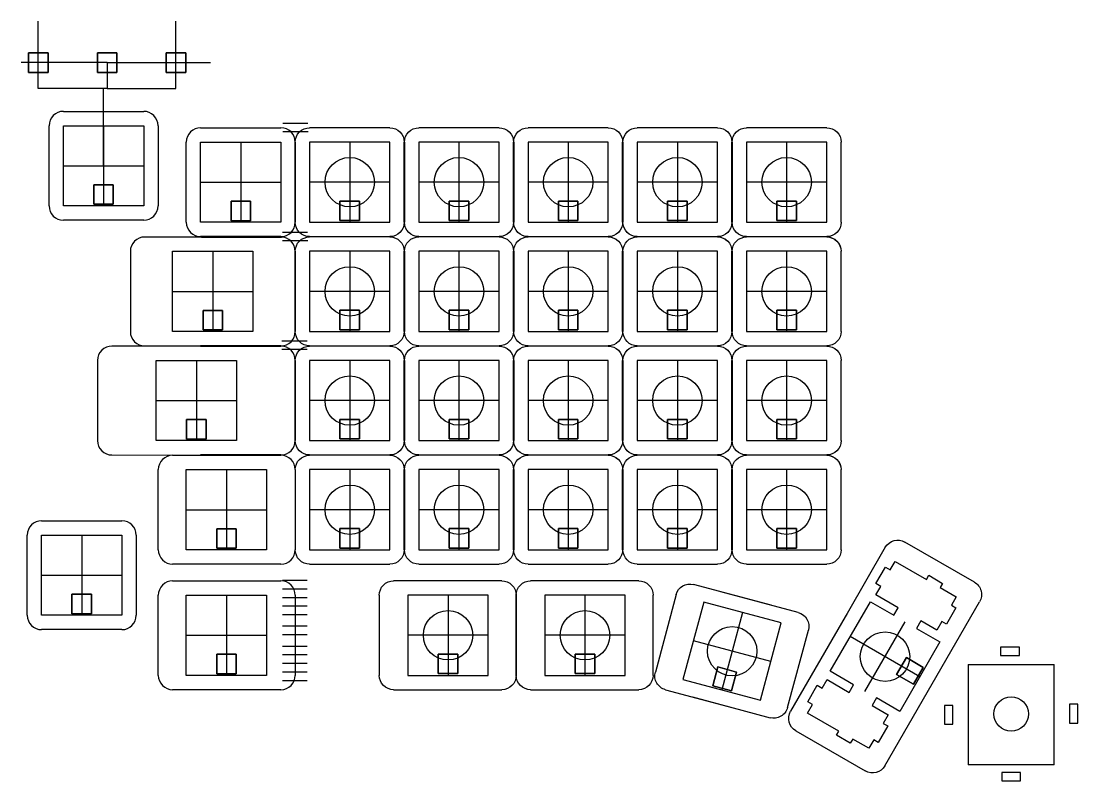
# Model space of a CAD drawing. Header units: millimetres. Extents: x -214 to 166, y 2 to 135.
# Drawn here: x -213.5 to -29.2, y 2.1 to 134.7 of the extents above; entities that cross this region are included whole.
import ezdxf

# ---------------------------------------------------------------- set-up
doc = ezdxf.new("R2010")
doc.units = ezdxf.units.MM
doc.layers.add('livello 5', color=18, linetype='Continuous', lineweight=25, true_color=0x000000)
doc.layers.add('livello 7', color=6, linetype='Continuous', lineweight=25, true_color=0xff00ff)

msp = doc.modelspace()

# ---------------------------------------------------------------- linework, layer by layer
at = {"layer": 'livello 5', "color": 3, "true_color": 0x00ff00, "flags": 128}
for points in [[(-210.53, 122.96), (-210.53, 134.71)], [(-186.53, 122.96), (-186.53, 134.71)], [(-212.23, 129.16), (-208.83, 129.16)], [(-212.23, 125.76), (-212.23, 129.16)], [(-208.83, 129.16), (-212.23, 129.16)], [(-212.23, 129.16), (-212.23, 125.76)], [(-208.83, 129.16), (-208.83, 125.76)], [(-208.83, 125.76), (-208.83, 129.16)], [(-200.23, 129.16), (-196.83, 129.16)], [(-200.23, 125.76), (-200.23, 129.16)], [(-196.83, 129.16), (-200.23, 129.16)], [(-200.23, 129.16), (-200.23, 125.76)], [(-196.83, 129.16), (-196.83, 125.76)], [(-196.83, 125.76), (-196.83, 129.16)], [(-188.23, 129.16), (-184.83, 129.16)], [(-188.23, 125.76), (-188.23, 129.16)], [(-184.83, 129.16), (-188.23, 129.16)], [(-188.23, 129.16), (-188.23, 125.76)], [(-184.83, 129.16), (-184.83, 125.76)], [(-184.83, 125.76), (-184.83, 129.16)], [(-198.53, 127.46), (-213.53, 127.46)], [(-198.53, 127.46), (-180.53, 127.46)], [(-198.53, 127.46), (-198.53, 122.96)], [(-198.53, 127.46), (-198.53, 122.96)], [(-208.83, 125.76), (-212.23, 125.76)], [(-212.23, 125.76), (-208.83, 125.76)], [(-196.83, 125.76), (-200.23, 125.76)], [(-200.23, 125.76), (-196.83, 125.76)], [(-184.83, 125.76), (-188.23, 125.76)], [(-188.23, 125.76), (-184.83, 125.76)], [(-198.53, 122.96), (-210.53, 122.96)], [(-199.15, 109.46), (-199.15, 122.96)], [(-198.53, 122.96), (-186.53, 122.96)], [(-206.15, 118.96), (-192.15, 118.96)], [(-208.65, 102.46), (-208.65, 116.46)], [(-206.15, 116.46), (-192.15, 116.46)], [(-206.15, 102.46), (-206.15, 116.46)], [(-199.15, 116.46), (-199.15, 102.46)], [(-192.15, 116.46), (-192.15, 102.46)], [(-189.65, 116.46), (-189.65, 102.46)], [(-163.52, 116.82), (-167.87, 116.82)], [(-182.22, 116.1), (-168.22, 116.1)], [(-163.47, 115.37), (-167.87, 115.37)], [(-184.72, 99.6), (-184.72, 113.6)], [(-182.22, 113.6), (-168.22, 113.6)], [(-182.22, 99.6), (-182.22, 113.6)], [(-175.22, 113.6), (-175.22, 99.6)], [(-168.22, 113.6), (-168.22, 99.6)], [(-165.72, 113.6), (-165.72, 99.6)], [(-206.15, 109.46), (-192.15, 109.46)], [(-200.85, 102.74), (-200.85, 106.14)], [(-200.85, 106.14), (-197.45, 106.14)], [(-197.45, 106.14), (-200.85, 106.14)], [(-200.85, 106.14), (-200.85, 102.74)], [(-197.45, 106.14), (-197.45, 102.74)], [(-197.45, 102.74), (-197.45, 106.14)], [(-182.22, 106.6), (-168.22, 106.6)], [(-176.92, 99.88), (-176.92, 103.28)], [(-176.92, 103.28), (-173.52, 103.28)], [(-173.52, 103.28), (-176.92, 103.28)], [(-176.92, 103.28), (-176.92, 99.88)], [(-173.52, 103.28), (-173.52, 99.88)], [(-173.52, 99.88), (-173.52, 103.28)], [(-192.15, 102.46), (-206.15, 102.46)], [(-197.45, 102.74), (-200.85, 102.74)], [(-200.85, 102.74), (-197.45, 102.74)], [(-192.15, 99.96), (-206.15, 99.96)], [(-168.22, 99.6), (-182.22, 99.6)], [(-173.52, 99.88), (-176.92, 99.88)], [(-176.92, 99.88), (-173.52, 99.88)], [(-163.57, 97.8), (-167.92, 97.8)], [(-177.99, 97.03), (-191.98, 97.03)], [(-168.22, 97.1), (-182.22, 97.1)], [(-182.1, 97.03), (-168.1, 97.03)], [(-163.52, 96.35), (-167.92, 96.35)], [(-194.48, 94.53), (-194.48, 80.53)], [(-187.1, 94.55), (-173.1, 94.55)], [(-187.1, 80.55), (-187.1, 94.55)], [(-180.1, 94.55), (-180.1, 80.55)], [(-173.1, 94.55), (-173.1, 80.55)], [(-165.72, 94.53), (-165.72, 80.53)], [(-187.1, 87.55), (-173.1, 87.55)], [(-181.8, 84.23), (-178.4, 84.23)], [(-181.8, 80.83), (-181.8, 84.23)], [(-178.4, 84.23), (-181.8, 84.23)], [(-181.8, 84.23), (-181.8, 80.83)], [(-178.4, 84.23), (-178.4, 80.83)], [(-178.4, 80.83), (-178.4, 84.23)], [(-173.1, 80.55), (-187.1, 80.55)], [(-178.4, 80.83), (-181.8, 80.83)], [(-181.8, 80.83), (-178.4, 80.83)], [(-182.22, 78), (-197.7, 78)], [(-191.98, 78.03), (-177.99, 78.03)], [(-168.22, 78.03), (-182.22, 78.03)], [(-182.22, 78), (-168.22, 78)], [(-163.64, 78.85), (-168.04, 78.85)], [(-163.64, 77.43), (-168.04, 77.43)], [(-200.2, 75.5), (-200.2, 61.5)], [(-189.96, 75.5), (-175.96, 75.5)], [(-189.96, 61.5), (-189.96, 75.5)], [(-182.96, 75.5), (-182.96, 61.5)], [(-175.96, 75.5), (-175.96, 61.5)], [(-165.72, 75.5), (-165.72, 61.5)], [(-189.96, 68.5), (-175.96, 68.5)], [(-184.66, 61.78), (-184.66, 65.18)], [(-184.66, 65.18), (-181.26, 65.18)], [(-181.26, 65.18), (-184.66, 65.18)], [(-184.66, 65.18), (-184.66, 61.78)], [(-181.26, 65.18), (-181.26, 61.78)], [(-181.26, 61.78), (-181.26, 65.18)], [(-175.96, 61.5), (-189.96, 61.5)], [(-181.26, 61.78), (-184.66, 61.78)], [(-184.66, 61.78), (-181.26, 61.78)], [(-197.7, 59), (-182.22, 58.95)], [(-168.22, 59), (-182.22, 59)], [(-187.1, 58.95), (-173.1, 58.95)], [(-182.22, 58.95), (-168.22, 58.95)], [(-189.6, 42.45), (-189.6, 56.45)], [(-184.72, 56.45), (-170.72, 56.45)], [(-184.72, 42.45), (-184.72, 56.45)], [(-177.72, 56.45), (-177.72, 42.45)], [(-170.72, 56.45), (-170.72, 42.45)], [(-165.72, 56.45), (-165.72, 42.45)], [(-184.72, 49.45), (-170.72, 49.45)], [(-209.96, 47.52), (-195.96, 47.52)], [(-179.42, 46.13), (-176.02, 46.13)], [(-179.42, 42.73), (-179.42, 46.13)], [(-176.02, 46.13), (-179.42, 46.13)], [(-179.42, 46.13), (-179.42, 42.73)], [(-176.02, 46.13), (-176.02, 42.73)], [(-176.02, 42.73), (-176.02, 46.13)], [(-212.46, 31.02), (-212.46, 45.02)], [(-209.96, 31.02), (-209.96, 45.02)], [(-209.96, 45.02), (-195.96, 45.02)], [(-202.96, 45.02), (-202.96, 31.02)], [(-195.96, 45.02), (-195.96, 31.02)], [(-193.46, 45.02), (-193.46, 31.02)], [(-170.72, 42.45), (-184.72, 42.45)], [(-176.02, 42.73), (-179.42, 42.73)], [(-179.42, 42.73), (-176.02, 42.73)], [(-173.1, 39.95), (-187.1, 39.95)], [(-168.22, 39.95), (-182.22, 39.95)], [(-209.96, 38.02), (-195.96, 38.02)], [(-187.1, 37.04), (-173.1, 37.04)], [(-182.22, 37.04), (-168.22, 37.04)], [(-163.64, 37.1), (-167.94, 37.1)], [(-163.64, 35.6), (-167.94, 35.6)], [(-204.66, 31.3), (-204.66, 34.7)], [(-204.66, 34.7), (-201.26, 34.7)], [(-201.26, 34.7), (-204.66, 34.7)], [(-204.66, 34.7), (-204.66, 31.3)], [(-201.26, 34.7), (-201.26, 31.3)], [(-201.26, 31.3), (-201.26, 34.7)], [(-189.6, 20.54), (-189.6, 34.54)], [(-184.72, 34.54), (-170.72, 34.54)], [(-184.72, 20.54), (-184.72, 34.54)], [(-177.72, 34.54), (-177.72, 20.54)], [(-170.72, 34.54), (-170.72, 20.54)], [(-163.64, 34.1), (-167.94, 34.1)], [(-165.72, 34.54), (-165.72, 20.54)], [(-163.64, 32.6), (-167.94, 32.6)], [(-195.96, 31.02), (-209.96, 31.02)], [(-201.26, 31.3), (-204.66, 31.3)], [(-204.66, 31.3), (-201.26, 31.3)], [(-163.64, 31.1), (-167.94, 31.1)], [(-195.96, 28.52), (-209.96, 28.52)], [(-163.64, 29.1), (-167.94, 29.1)], [(-184.72, 27.54), (-170.72, 27.54)], [(-163.64, 27.6), (-167.94, 27.6)], [(-179.42, 20.82), (-179.42, 24.22)], [(-179.42, 24.22), (-176.02, 24.22)], [(-176.02, 24.22), (-179.42, 24.22)], [(-179.42, 24.22), (-179.42, 20.82)], [(-176.02, 24.22), (-176.02, 20.82)], [(-176.02, 20.82), (-176.02, 24.22)], [(-163.64, 25.6), (-167.94, 25.6)], [(-163.64, 24.1), (-167.94, 24.1)], [(-163.64, 22.6), (-167.94, 22.6)], [(-170.72, 20.54), (-184.72, 20.54)], [(-176.02, 20.82), (-179.42, 20.82)], [(-179.42, 20.82), (-176.02, 20.82)], [(-163.64, 21.1), (-167.94, 21.1)], [(-163.64, 19.6), (-167.94, 19.6)], [(-173.1, 18.04), (-187.1, 18.04)], [(-168.22, 18.04), (-182.22, 18.04)]]:
    msp.add_lwpolyline(points, dxfattribs=at)
for points in [[(-206.15, 118.96, 0.414214), (-208.65, 116.46)], [(-189.65, 116.46, 0.414214), (-192.15, 118.96)], [(-182.22, 116.1, 0.414214), (-184.72, 113.6)], [(-165.72, 113.6, 0.414225), (-168.22, 116.1)], [(-208.65, 102.46, 0.414214), (-206.15, 99.96)], [(-192.15, 99.96, 0.414214), (-189.65, 102.46)], [(-184.72, 99.6, 0.414214), (-182.22, 97.1)], [(-168.22, 97.1, 0.414214), (-165.72, 99.6)], [(-191.98, 97.03, 0.414214), (-194.48, 94.53)], [(-165.72, 94.53, 0.414225), (-168.22, 97.03)], [(-194.48, 80.53, 0.414214), (-191.98, 78.03)], [(-168.22, 78.03, 0.414225), (-165.72, 80.53)], [(-197.7, 78, 0.414214), (-200.2, 75.5)], [(-165.72, 75.5, 0.414225), (-168.22, 78)], [(-200.2, 61.5, 0.414214), (-197.7, 59)], [(-168.22, 59, 0.414214), (-165.72, 61.5)], [(-187.1, 58.95, 0.414214), (-189.6, 56.45)], [(-165.72, 56.45, 0.414225), (-168.22, 58.95)], [(-209.96, 47.52, 0.414214), (-212.46, 45.02)], [(-193.46, 45.02, 0.414214), (-195.96, 47.52)], [(-189.6, 42.45, 0.414214), (-187.1, 39.95)], [(-168.22, 39.95, 0.414214), (-165.72, 42.45)], [(-187.1, 37.04, 0.414214), (-189.6, 34.54)], [(-165.72, 34.54, 0.414225), (-168.22, 37.04)], [(-212.46, 31.02, 0.414214), (-209.96, 28.52)], [(-195.96, 28.52, 0.414214), (-193.46, 31.02)], [(-189.6, 20.54, 0.414214), (-187.1, 18.04)], [(-168.22, 18.04, 0.414214), (-165.72, 20.54)]]:
    msp.add_lwpolyline(points, format="xyb", dxfattribs=at)
at = {"layer": 'livello 7', "color": 6, "true_color": 0xff00ff, "flags": 128}
for points in [[(-165.72, 113.6, -0.414214), (-163.22, 116.1)], [(-165.72, 113.6, -0.414214), (-163.22, 116.1)], [(-149.22, 116.1, -0.414214), (-146.72, 113.6)], [(-149.22, 116.1, -0.414214), (-146.72, 113.6)], [(-146.67, 113.6, -0.414214), (-144.17, 116.1)], [(-130.17, 116.1, -0.414214), (-127.67, 113.6)], [(-127.62, 113.6, -0.414214), (-125.12, 116.1)], [(-111.12, 116.1, -0.414214), (-108.62, 113.6)], [(-108.57, 113.6, -0.414214), (-106.07, 116.1)], [(-92.07, 116.1, -0.414214), (-89.57, 113.6)], [(-89.52, 113.6, -0.414214), (-87.02, 116.1)], [(-73.02, 116.1, -0.414214), (-70.52, 113.6)], [(-163.22, 97.1, -0.414214), (-165.72, 99.6)], [(-163.22, 97.1, -0.414214), (-165.72, 99.6)], [(-146.72, 99.6, -0.414214), (-149.22, 97.1)], [(-146.72, 99.6, -0.414214), (-149.22, 97.1)], [(-144.17, 97.1, -0.414214), (-146.67, 99.6)], [(-127.67, 99.6, -0.414214), (-130.17, 97.1)], [(-125.12, 97.1, -0.414214), (-127.62, 99.6)], [(-108.62, 99.6, -0.414214), (-111.12, 97.1)], [(-106.07, 97.1, -0.414214), (-108.57, 99.6)], [(-89.57, 99.6, -0.414214), (-92.07, 97.1)], [(-87.02, 97.1, -0.414214), (-89.52, 99.6)], [(-70.52, 99.6, -0.414214), (-73.02, 97.1)], [(-165.72, 94.55, -0.414214), (-163.22, 97.05)], [(-149.22, 97.05, -0.414225), (-146.72, 94.55)], [(-149.22, 97.05, -0.414214), (-146.72, 94.55)], [(-149.22, 97.05, -0.414214), (-146.72, 94.55)], [(-146.67, 94.55, -0.414214), (-144.17, 97.05)], [(-146.67, 94.55, -0.414214), (-144.17, 97.05)], [(-130.17, 97.05, -0.414225), (-127.67, 94.55)], [(-130.17, 97.05, -0.414214), (-127.67, 94.55)], [(-127.62, 94.55, -0.414214), (-125.12, 97.05)], [(-127.62, 94.55, -0.414214), (-125.12, 97.05)], [(-111.12, 97.05, -0.414214), (-108.62, 94.55)], [(-111.12, 97.05, -0.41419), (-108.62, 94.55)], [(-108.57, 94.55, -0.414214), (-106.07, 97.05)], [(-108.57, 94.55, -0.414214), (-106.07, 97.05)], [(-92.07, 97.05, -0.414214), (-89.57, 94.55)], [(-92.07, 97.05, -0.41419), (-89.57, 94.55)], [(-89.52, 94.55, -0.414214), (-87.02, 97.05)], [(-89.52, 94.55, -0.414214), (-87.02, 97.05)], [(-73.02, 97.05, -0.414214), (-70.52, 94.55)], [(-73.02, 97.05, -0.41419), (-70.52, 94.55)], [(-163.22, 78.05, -0.414214), (-165.72, 80.55)], [(-163.22, 78.05, -0.414214), (-165.72, 80.55)], [(-146.72, 80.55, -0.414214), (-149.22, 78.05)], [(-146.72, 80.55, -0.414214), (-149.22, 78.05)], [(-144.17, 78.05, -0.414214), (-146.67, 80.55)], [(-127.67, 80.55, -0.414214), (-130.17, 78.05)], [(-125.12, 78.05, -0.414214), (-127.62, 80.55)], [(-108.62, 80.55, -0.414214), (-111.12, 78.05)], [(-106.07, 78.05, -0.414214), (-108.57, 80.55)], [(-89.57, 80.55, -0.414214), (-92.07, 78.05)], [(-87.02, 78.05, -0.414214), (-89.52, 80.55)], [(-70.52, 80.55, -0.414214), (-73.02, 78.05)], [(-165.72, 75.5, -0.414214), (-163.22, 78)], [(-165.72, 75.5, -0.414214), (-163.22, 78)], [(-165.72, 75.5, -0.414214), (-163.22, 78)], [(-149.22, 78, -0.414214), (-146.72, 75.5)], [(-149.22, 78, -0.414214), (-146.72, 75.5)], [(-149.22, 78, -0.414214), (-146.72, 75.5)], [(-146.67, 75.5, -0.414214), (-144.17, 78)], [(-146.67, 75.5, -0.414214), (-144.17, 78)], [(-130.17, 78, -0.414214), (-127.67, 75.5)], [(-130.17, 78, -0.414214), (-127.67, 75.5)], [(-127.62, 75.5, -0.414214), (-125.12, 78)], [(-127.62, 75.5, -0.414214), (-125.12, 78)], [(-111.12, 78, -0.414214), (-108.62, 75.5)], [(-111.12, 78, -0.414214), (-108.62, 75.5)], [(-108.57, 75.5, -0.414214), (-106.07, 78)], [(-108.57, 75.5, -0.414214), (-106.07, 78)], [(-92.07, 78, -0.414214), (-89.57, 75.5)], [(-92.07, 78, -0.414214), (-89.57, 75.5)], [(-89.52, 75.5, -0.414214), (-87.02, 78)], [(-89.52, 75.5, -0.414214), (-87.02, 78)], [(-73.02, 78, -0.414214), (-70.52, 75.5)], [(-73.02, 78, -0.414214), (-70.52, 75.5)], [(-163.22, 59, -0.414214), (-165.72, 61.5)], [(-163.22, 59, -0.414214), (-165.72, 61.5)], [(-146.72, 61.5, -0.414214), (-149.22, 59)], [(-146.72, 61.5, -0.414214), (-149.22, 59)], [(-144.17, 59, -0.414214), (-146.67, 61.5)], [(-127.67, 61.5, -0.414214), (-130.17, 59)], [(-125.12, 59, -0.414214), (-127.62, 61.5)], [(-108.62, 61.5, -0.414214), (-111.12, 59)], [(-106.07, 59, -0.414214), (-108.57, 61.5)], [(-89.57, 61.5, -0.414214), (-92.07, 59)], [(-87.02, 59, -0.414214), (-89.52, 61.5)], [(-70.52, 61.5, -0.414214), (-73.02, 59)], [(-165.72, 56.45, -0.414214), (-163.22, 58.95)], [(-165.72, 56.45, -0.414214), (-163.22, 58.95)], [(-165.72, 56.45, -0.414214), (-163.22, 58.95)], [(-149.22, 58.95, -0.414214), (-146.72, 56.45)], [(-149.22, 58.95, -0.414225), (-146.72, 56.45)], [(-149.22, 58.95, -0.414214), (-146.72, 56.45)], [(-146.67, 56.45, -0.414214), (-144.17, 58.95)], [(-146.67, 56.45, -0.414214), (-144.17, 58.95)], [(-130.17, 58.95, -0.414214), (-127.67, 56.45)], [(-130.17, 58.95, -0.414225), (-127.67, 56.45)], [(-127.62, 56.45, -0.414214), (-125.12, 58.95)], [(-127.62, 56.45, -0.414214), (-125.12, 58.95)], [(-111.12, 58.95, -0.414214), (-108.62, 56.45)], [(-111.12, 58.95, -0.41419), (-108.62, 56.45)], [(-108.57, 56.45, -0.414214), (-106.07, 58.95)], [(-108.57, 56.45, -0.414214), (-106.07, 58.95)], [(-92.07, 58.95, -0.414214), (-89.57, 56.45)], [(-92.07, 58.95, -0.41419), (-89.57, 56.45)], [(-89.52, 56.45, -0.414214), (-87.02, 58.95)], [(-89.52, 56.45, -0.414214), (-87.02, 58.95)], [(-73.02, 58.95, -0.414214), (-70.52, 56.45)], [(-73.02, 58.95, -0.41419), (-70.52, 56.45)], [(-163.22, 39.95, -0.414214), (-165.72, 42.45)], [(-163.22, 39.95, -0.414214), (-165.72, 42.45)], [(-146.72, 42.45, -0.414214), (-149.22, 39.95)], [(-146.72, 42.45, -0.414214), (-149.22, 39.95)], [(-144.17, 39.95, -0.414214), (-146.67, 42.45)], [(-127.67, 42.45, -0.414214), (-130.17, 39.95)], [(-125.12, 39.95, -0.414214), (-127.62, 42.45)], [(-108.62, 42.45, -0.414214), (-111.12, 39.95)], [(-106.07, 39.95, -0.414214), (-108.57, 42.45)], [(-89.57, 42.45, -0.414214), (-92.07, 39.95)], [(-87.02, 39.95, -0.414214), (-89.52, 42.45)], [(-70.52, 42.45, -0.414214), (-73.02, 39.95)], [(-62.81, 42.89, -0.41417), (-59.4, 43.81)], [(-151.07, 34.54, -0.414225), (-148.57, 37.04)], [(-129.69, 37.04, -0.414214), (-127.19, 34.54)], [(-127.19, 34.54, -0.414225), (-124.69, 37.04)], [(-105.81, 37.04, -0.414214), (-103.31, 34.54)], [(-99.3, 34.63, -0.414198), (-96.24, 36.39)], [(-47.27, 36.81, -0.414217), (-46.36, 33.39)], [(-78, 31.51, -0.414207), (-76.23, 28.44)], [(-148.57, 18.04, -0.414214), (-151.07, 20.54)], [(-127.19, 20.54, -0.414202), (-129.69, 18.04)], [(-124.69, 18.04, -0.414214), (-127.19, 20.54)], [(-103.31, 20.54, -0.414202), (-105.81, 18.04)], [(-101.16, 18.04, -0.414222), (-102.92, 21.1)], [(-79.86, 14.92, -0.414222), (-82.92, 13.15)], [(-78.42, 10.86, -0.414198), (-79.34, 14.27)], [(-62.88, 4.77, -0.414198), (-66.3, 3.86)]]:
    msp.add_lwpolyline(points, format="xyb", dxfattribs=at)
for points in [[(-149.22, 116.1), (-163.22, 116.1)], [(-149.22, 116.1), (-163.22, 116.1)], [(-130.17, 116.1), (-144.17, 116.1)], [(-111.12, 116.1), (-125.12, 116.1)], [(-92.07, 116.1), (-106.07, 116.1)], [(-73.02, 116.1), (-87.02, 116.1)], [(-165.72, 99.6), (-165.72, 113.6)], [(-165.72, 113.6), (-165.72, 99.6)], [(-163.22, 113.6), (-163.22, 99.6)], [(-163.22, 113.6), (-163.22, 99.6)], [(-149.22, 113.6), (-163.22, 113.6)], [(-149.22, 113.6), (-163.22, 113.6)], [(-156.22, 113.6), (-156.22, 99.6)], [(-156.22, 113.6), (-156.22, 99.6)], [(-149.22, 99.6), (-149.22, 113.6)], [(-149.22, 99.6), (-149.22, 113.6)], [(-146.72, 99.6), (-146.72, 113.6)], [(-146.72, 99.6), (-146.72, 113.6)], [(-146.67, 113.6), (-146.67, 99.6)], [(-130.17, 113.6), (-144.17, 113.6)], [(-144.17, 113.6), (-144.17, 99.6)], [(-137.17, 113.6), (-137.17, 99.6)], [(-130.17, 99.6), (-130.17, 113.6)], [(-127.67, 99.6), (-127.67, 113.6)], [(-127.62, 113.6), (-127.62, 99.6)], [(-111.12, 113.6), (-125.12, 113.6)], [(-125.12, 113.6), (-125.12, 99.6)], [(-118.12, 113.6), (-118.12, 99.6)], [(-111.12, 99.6), (-111.12, 113.6)], [(-108.62, 99.6), (-108.62, 113.6)], [(-108.57, 113.6), (-108.57, 99.6)], [(-92.07, 113.6), (-106.07, 113.6)], [(-106.07, 113.6), (-106.07, 99.6)], [(-99.07, 113.6), (-99.07, 99.6)], [(-92.07, 99.6), (-92.07, 113.6)], [(-89.57, 99.6), (-89.57, 113.6)], [(-89.52, 113.6), (-89.52, 99.6)], [(-73.02, 113.6), (-87.02, 113.6)], [(-87.02, 113.6), (-87.02, 99.6)], [(-80.02, 113.6), (-80.02, 99.6)], [(-73.02, 99.6), (-73.02, 113.6)], [(-70.52, 99.6), (-70.52, 113.6)], [(-149.22, 106.6), (-163.22, 106.6)], [(-149.22, 106.6), (-163.22, 106.6)], [(-130.17, 106.6), (-144.17, 106.6)], [(-111.12, 106.6), (-125.12, 106.6)], [(-92.07, 106.6), (-106.07, 106.6)], [(-73.02, 106.6), (-87.02, 106.6)], [(-154.52, 103.3), (-157.92, 103.3)], [(-157.92, 103.3), (-157.92, 99.9)], [(-157.92, 103.3), (-154.52, 103.3)], [(-157.92, 99.9), (-157.92, 103.3)], [(-154.52, 99.9), (-154.52, 103.3)], [(-154.52, 103.3), (-154.52, 99.9)], [(-135.47, 103.3), (-138.87, 103.3)], [(-138.87, 103.3), (-138.87, 99.9)], [(-138.87, 103.3), (-135.47, 103.3)], [(-138.87, 99.9), (-138.87, 103.3)], [(-135.47, 99.9), (-135.47, 103.3)], [(-135.47, 103.3), (-135.47, 99.9)], [(-116.42, 103.3), (-119.82, 103.3)], [(-119.82, 103.3), (-119.82, 99.9)], [(-119.82, 103.3), (-116.42, 103.3)], [(-119.82, 99.9), (-119.82, 103.3)], [(-116.42, 99.9), (-116.42, 103.3)], [(-116.42, 103.3), (-116.42, 99.9)], [(-97.37, 103.3), (-100.77, 103.3)], [(-100.77, 103.3), (-100.77, 99.9)], [(-100.77, 103.3), (-97.37, 103.3)], [(-100.77, 99.9), (-100.77, 103.3)], [(-97.37, 99.9), (-97.37, 103.3)], [(-97.37, 103.3), (-97.37, 99.9)], [(-78.32, 103.3), (-81.72, 103.3)], [(-81.72, 103.3), (-81.72, 99.9)], [(-81.72, 103.3), (-78.32, 103.3)], [(-81.72, 99.9), (-81.72, 103.3)], [(-78.32, 99.9), (-78.32, 103.3)], [(-78.32, 103.3), (-78.32, 99.9)], [(-163.22, 99.6), (-149.22, 99.6)], [(-163.22, 99.6), (-149.22, 99.6)], [(-157.92, 99.9), (-154.52, 99.9)], [(-154.52, 99.9), (-157.92, 99.9)], [(-144.17, 99.6), (-130.17, 99.6)], [(-138.87, 99.9), (-135.47, 99.9)], [(-135.47, 99.9), (-138.87, 99.9)], [(-125.12, 99.6), (-111.12, 99.6)], [(-119.82, 99.9), (-116.42, 99.9)], [(-116.42, 99.9), (-119.82, 99.9)], [(-106.07, 99.6), (-92.07, 99.6)], [(-100.77, 99.9), (-97.37, 99.9)], [(-97.37, 99.9), (-100.77, 99.9)], [(-87.02, 99.6), (-73.02, 99.6)], [(-81.72, 99.9), (-78.32, 99.9)], [(-78.32, 99.9), (-81.72, 99.9)], [(-163.22, 97.1), (-149.22, 97.1)], [(-163.22, 97.1), (-149.22, 97.1)], [(-149.22, 97.05), (-163.22, 97.05)], [(-149.22, 97.05), (-163.22, 97.05)], [(-149.22, 97.05), (-163.22, 97.05)], [(-144.17, 97.1), (-130.17, 97.1)], [(-130.17, 97.05), (-144.17, 97.05)], [(-130.17, 97.05), (-144.17, 97.05)], [(-125.12, 97.1), (-111.12, 97.1)], [(-111.12, 97.05), (-125.12, 97.05)], [(-111.12, 97.05), (-125.12, 97.05)], [(-106.07, 97.1), (-92.07, 97.1)], [(-92.07, 97.05), (-106.07, 97.05)], [(-92.07, 97.05), (-106.07, 97.05)], [(-87.02, 97.1), (-73.02, 97.1)], [(-73.02, 97.05), (-87.02, 97.05)], [(-73.02, 97.05), (-87.02, 97.05)], [(-165.72, 80.55), (-165.72, 94.55)], [(-165.72, 94.55), (-165.72, 80.55)], [(-149.22, 94.55), (-163.22, 94.55)], [(-149.22, 94.55), (-163.22, 94.55)], [(-149.22, 94.55), (-163.22, 94.55)], [(-163.22, 94.55), (-163.22, 80.55)], [(-163.22, 94.55), (-163.22, 80.55)], [(-156.22, 94.55), (-156.22, 80.55)], [(-156.22, 94.55), (-156.22, 80.55)], [(-149.22, 80.55), (-149.22, 94.55)], [(-149.22, 80.55), (-149.22, 94.55)], [(-146.72, 80.55), (-146.72, 94.55)], [(-146.72, 80.55), (-146.72, 94.55)], [(-146.67, 94.55), (-146.67, 80.55)], [(-130.17, 94.55), (-144.17, 94.55)], [(-130.17, 94.55), (-144.17, 94.55)], [(-144.17, 94.55), (-144.17, 80.55)], [(-137.17, 94.55), (-137.17, 80.55)], [(-130.17, 80.55), (-130.17, 94.55)], [(-127.67, 80.55), (-127.67, 94.55)], [(-127.62, 94.55), (-127.62, 80.55)], [(-125.12, 94.55), (-125.12, 80.55)], [(-111.12, 94.55), (-125.12, 94.55)], [(-111.12, 94.55), (-125.12, 94.55)], [(-118.12, 94.55), (-118.12, 80.55)], [(-111.12, 80.55), (-111.12, 94.55)], [(-108.62, 80.55), (-108.62, 94.55)], [(-108.57, 94.55), (-108.57, 80.55)], [(-92.07, 94.55), (-106.07, 94.55)], [(-92.07, 94.55), (-106.07, 94.55)], [(-106.07, 94.55), (-106.07, 80.55)], [(-99.07, 94.55), (-99.07, 80.55)], [(-92.07, 80.55), (-92.07, 94.55)], [(-89.57, 80.55), (-89.57, 94.55)], [(-89.52, 94.55), (-89.52, 80.55)], [(-73.02, 94.55), (-87.02, 94.55)], [(-87.02, 94.55), (-87.02, 80.55)], [(-73.02, 94.55), (-87.02, 94.55)], [(-80.02, 94.55), (-80.02, 80.55)], [(-73.02, 80.55), (-73.02, 94.55)], [(-70.52, 80.55), (-70.52, 94.55)], [(-149.22, 87.55), (-163.22, 87.55)], [(-149.22, 87.55), (-163.22, 87.55)], [(-149.22, 87.55), (-163.22, 87.55)], [(-130.17, 87.55), (-144.17, 87.55)], [(-130.17, 87.55), (-144.17, 87.55)], [(-111.12, 87.55), (-125.12, 87.55)], [(-111.12, 87.55), (-125.12, 87.55)], [(-92.07, 87.55), (-106.07, 87.55)], [(-92.07, 87.55), (-106.07, 87.55)], [(-73.02, 87.55), (-87.02, 87.55)], [(-73.02, 87.55), (-87.02, 87.55)], [(-154.52, 84.25), (-157.92, 84.25)], [(-157.92, 84.25), (-157.92, 80.85)], [(-157.92, 80.85), (-157.92, 84.25)], [(-157.92, 84.25), (-154.52, 84.25)], [(-154.52, 80.85), (-154.52, 84.25)], [(-154.52, 84.25), (-154.52, 80.85)], [(-135.47, 84.25), (-138.87, 84.25)], [(-138.87, 84.25), (-138.87, 80.85)], [(-138.87, 80.85), (-138.87, 84.25)], [(-138.87, 84.25), (-135.47, 84.25)], [(-135.47, 80.85), (-135.47, 84.25)], [(-135.47, 84.25), (-135.47, 80.85)], [(-116.42, 84.25), (-119.82, 84.25)], [(-119.82, 84.25), (-119.82, 80.85)], [(-119.82, 80.85), (-119.82, 84.25)], [(-119.82, 84.25), (-116.42, 84.25)], [(-116.42, 80.85), (-116.42, 84.25)], [(-116.42, 84.25), (-116.42, 80.85)], [(-97.37, 84.25), (-100.77, 84.25)], [(-100.77, 84.25), (-100.77, 80.85)], [(-100.77, 80.85), (-100.77, 84.25)], [(-100.77, 84.25), (-97.37, 84.25)], [(-97.37, 80.85), (-97.37, 84.25)], [(-97.37, 84.25), (-97.37, 80.85)], [(-78.32, 84.25), (-81.72, 84.25)], [(-81.72, 84.25), (-81.72, 80.85)], [(-81.72, 80.85), (-81.72, 84.25)], [(-81.72, 84.25), (-78.32, 84.25)], [(-78.32, 80.85), (-78.32, 84.25)], [(-78.32, 84.25), (-78.32, 80.85)], [(-163.22, 80.55), (-149.22, 80.55)], [(-163.22, 80.55), (-149.22, 80.55)], [(-157.92, 80.85), (-154.52, 80.85)], [(-154.52, 80.85), (-157.92, 80.85)], [(-144.17, 80.55), (-130.17, 80.55)], [(-138.87, 80.85), (-135.47, 80.85)], [(-135.47, 80.85), (-138.87, 80.85)], [(-125.12, 80.55), (-111.12, 80.55)], [(-119.82, 80.85), (-116.42, 80.85)], [(-116.42, 80.85), (-119.82, 80.85)], [(-106.07, 80.55), (-92.07, 80.55)], [(-100.77, 80.85), (-97.37, 80.85)], [(-97.37, 80.85), (-100.77, 80.85)], [(-87.02, 80.55), (-73.02, 80.55)], [(-81.72, 80.85), (-78.32, 80.85)], [(-78.32, 80.85), (-81.72, 80.85)], [(-163.22, 78.05), (-149.22, 78.05)], [(-163.22, 78.05), (-149.22, 78.05)], [(-149.22, 78), (-163.22, 78)], [(-149.22, 78), (-163.22, 78)], [(-149.22, 78), (-163.22, 78)], [(-144.17, 78.05), (-130.17, 78.05)], [(-130.17, 78), (-144.17, 78)], [(-130.17, 78), (-144.17, 78)], [(-125.12, 78.05), (-111.12, 78.05)], [(-111.12, 78), (-125.12, 78)], [(-111.12, 78), (-125.12, 78)], [(-106.07, 78.05), (-92.07, 78.05)], [(-92.07, 78), (-106.07, 78)], [(-92.07, 78), (-106.07, 78)], [(-87.02, 78.05), (-73.02, 78.05)], [(-73.02, 78), (-87.02, 78)], [(-73.02, 78), (-87.02, 78)], [(-165.72, 61.5), (-165.72, 75.5)], [(-165.72, 75.5), (-165.72, 61.5)], [(-149.22, 75.5), (-163.22, 75.5)], [(-163.22, 75.5), (-163.22, 61.5)], [(-149.22, 75.5), (-163.22, 75.5)], [(-149.22, 75.5), (-163.22, 75.5)], [(-163.22, 75.5), (-163.22, 61.5)], [(-156.22, 75.5), (-156.22, 61.5)], [(-156.22, 75.5), (-156.22, 61.5)], [(-149.22, 61.5), (-149.22, 75.5)], [(-149.22, 61.5), (-149.22, 75.5)], [(-146.72, 61.5), (-146.72, 75.5)], [(-146.72, 61.5), (-146.72, 75.5)], [(-146.67, 75.5), (-146.67, 61.5)], [(-130.17, 75.5), (-144.17, 75.5)], [(-130.17, 75.5), (-144.17, 75.5)], [(-144.17, 75.5), (-144.17, 61.5)], [(-137.17, 75.5), (-137.17, 61.5)], [(-130.17, 61.5), (-130.17, 75.5)], [(-127.67, 61.5), (-127.67, 75.5)], [(-127.62, 75.5), (-127.62, 61.5)], [(-111.12, 75.5), (-125.12, 75.5)], [(-111.12, 75.5), (-125.12, 75.5)], [(-125.12, 75.5), (-125.12, 61.5)], [(-118.12, 75.5), (-118.12, 61.5)], [(-111.12, 61.5), (-111.12, 75.5)], [(-108.62, 61.5), (-108.62, 75.5)], [(-108.57, 75.5), (-108.57, 61.5)], [(-106.07, 75.5), (-106.07, 61.5)], [(-92.07, 75.5), (-106.07, 75.5)], [(-92.07, 75.5), (-106.07, 75.5)], [(-99.07, 75.5), (-99.07, 61.5)], [(-92.07, 61.5), (-92.07, 75.5)], [(-89.57, 61.5), (-89.57, 75.5)], [(-89.52, 75.5), (-89.52, 61.5)], [(-73.02, 75.5), (-87.02, 75.5)], [(-87.02, 75.5), (-87.02, 61.5)], [(-73.02, 75.5), (-87.02, 75.5)], [(-80.02, 75.5), (-80.02, 61.5)], [(-73.02, 61.5), (-73.02, 75.5)], [(-70.52, 61.5), (-70.52, 75.5)], [(-149.22, 68.5), (-163.22, 68.5)], [(-149.22, 68.5), (-163.22, 68.5)], [(-149.22, 68.5), (-163.22, 68.5)], [(-130.17, 68.5), (-144.17, 68.5)], [(-130.17, 68.5), (-144.17, 68.5)], [(-111.12, 68.5), (-125.12, 68.5)], [(-111.12, 68.5), (-125.12, 68.5)], [(-92.07, 68.5), (-106.07, 68.5)], [(-92.07, 68.5), (-106.07, 68.5)], [(-73.02, 68.5), (-87.02, 68.5)], [(-73.02, 68.5), (-87.02, 68.5)], [(-154.52, 65.2), (-157.92, 65.2)], [(-157.92, 65.2), (-157.92, 61.8)], [(-157.92, 65.2), (-154.52, 65.2)], [(-157.92, 61.8), (-157.92, 65.2)], [(-154.52, 61.8), (-154.52, 65.2)], [(-154.52, 65.2), (-154.52, 61.8)], [(-135.47, 65.2), (-138.87, 65.2)], [(-138.87, 65.2), (-138.87, 61.8)], [(-138.87, 65.2), (-135.47, 65.2)], [(-138.87, 61.8), (-138.87, 65.2)], [(-135.47, 61.8), (-135.47, 65.2)], [(-135.47, 65.2), (-135.47, 61.8)], [(-116.42, 65.2), (-119.82, 65.2)], [(-119.82, 65.2), (-119.82, 61.8)], [(-119.82, 65.2), (-116.42, 65.2)], [(-119.82, 61.8), (-119.82, 65.2)], [(-116.42, 61.8), (-116.42, 65.2)], [(-116.42, 65.2), (-116.42, 61.8)], [(-97.37, 65.2), (-100.77, 65.2)], [(-100.77, 65.2), (-100.77, 61.8)], [(-100.77, 65.2), (-97.37, 65.2)], [(-100.77, 61.8), (-100.77, 65.2)], [(-97.37, 61.8), (-97.37, 65.2)], [(-97.37, 65.2), (-97.37, 61.8)], [(-78.32, 65.2), (-81.72, 65.2)], [(-81.72, 65.2), (-81.72, 61.8)], [(-81.72, 65.2), (-78.32, 65.2)], [(-81.72, 61.8), (-81.72, 65.2)], [(-78.32, 61.8), (-78.32, 65.2)], [(-78.32, 65.2), (-78.32, 61.8)], [(-163.22, 61.5), (-149.22, 61.5)], [(-163.22, 61.5), (-149.22, 61.5)], [(-157.92, 61.8), (-154.52, 61.8)], [(-154.52, 61.8), (-157.92, 61.8)], [(-144.17, 61.5), (-130.17, 61.5)], [(-138.87, 61.8), (-135.47, 61.8)], [(-135.47, 61.8), (-138.87, 61.8)], [(-125.12, 61.5), (-111.12, 61.5)], [(-119.82, 61.8), (-116.42, 61.8)], [(-116.42, 61.8), (-119.82, 61.8)], [(-106.07, 61.5), (-92.07, 61.5)], [(-100.77, 61.8), (-97.37, 61.8)], [(-97.37, 61.8), (-100.77, 61.8)], [(-87.02, 61.5), (-73.02, 61.5)], [(-81.72, 61.8), (-78.32, 61.8)], [(-78.32, 61.8), (-81.72, 61.8)], [(-163.22, 59), (-149.22, 59)], [(-163.22, 59), (-149.22, 59)], [(-144.17, 59), (-130.17, 59)], [(-125.12, 59), (-111.12, 59)], [(-106.07, 59), (-92.07, 59)], [(-87.02, 59), (-73.02, 59)], [(-149.22, 58.95), (-163.22, 58.95)], [(-149.22, 58.95), (-163.22, 58.95)], [(-149.22, 58.95), (-163.22, 58.95)], [(-130.17, 58.95), (-144.17, 58.95)], [(-130.17, 58.95), (-144.17, 58.95)], [(-111.12, 58.95), (-125.12, 58.95)], [(-111.12, 58.95), (-125.12, 58.95)], [(-92.07, 58.95), (-106.07, 58.95)], [(-92.07, 58.95), (-106.07, 58.95)], [(-73.02, 58.95), (-87.02, 58.95)], [(-73.02, 58.95), (-87.02, 58.95)], [(-165.72, 56.45), (-165.72, 42.45)], [(-165.72, 56.45), (-165.72, 42.45)], [(-149.22, 56.45), (-163.22, 56.45)], [(-149.22, 56.45), (-163.22, 56.45)], [(-163.22, 56.45), (-163.22, 42.45)], [(-163.22, 56.45), (-163.22, 42.45)], [(-149.22, 56.45), (-163.22, 56.45)], [(-156.22, 56.45), (-156.22, 42.45)], [(-156.22, 56.45), (-156.22, 42.45)], [(-149.22, 42.45), (-149.22, 56.45)], [(-149.22, 42.45), (-149.22, 56.45)], [(-146.72, 42.45), (-146.72, 56.45)], [(-146.72, 42.45), (-146.72, 56.45)], [(-146.67, 56.45), (-146.67, 42.45)], [(-144.17, 56.45), (-144.17, 42.45)], [(-130.17, 56.45), (-144.17, 56.45)], [(-130.17, 56.45), (-144.17, 56.45)], [(-137.17, 56.45), (-137.17, 42.45)], [(-130.17, 42.45), (-130.17, 56.45)], [(-127.67, 42.45), (-127.67, 56.45)], [(-127.62, 56.45), (-127.62, 42.45)], [(-111.12, 56.45), (-125.12, 56.45)], [(-125.12, 56.45), (-125.12, 42.45)], [(-111.12, 56.45), (-125.12, 56.45)], [(-118.12, 56.45), (-118.12, 42.45)], [(-111.12, 42.45), (-111.12, 56.45)], [(-108.62, 42.45), (-108.62, 56.45)], [(-108.57, 56.45), (-108.57, 42.45)], [(-106.07, 56.45), (-106.07, 42.45)], [(-92.07, 56.45), (-106.07, 56.45)], [(-92.07, 56.45), (-106.07, 56.45)], [(-99.07, 56.45), (-99.07, 42.45)], [(-92.07, 42.45), (-92.07, 56.45)], [(-89.57, 42.45), (-89.57, 56.45)], [(-89.52, 56.45), (-89.52, 42.45)], [(-73.02, 56.45), (-87.02, 56.45)], [(-73.02, 56.45), (-87.02, 56.45)], [(-87.02, 56.45), (-87.02, 42.45)], [(-80.02, 56.45), (-80.02, 42.45)], [(-73.02, 42.45), (-73.02, 56.45)], [(-70.52, 42.45), (-70.52, 56.45)], [(-149.22, 49.45), (-163.22, 49.45)], [(-149.22, 49.45), (-163.22, 49.45)], [(-149.22, 49.45), (-163.22, 49.45)], [(-130.17, 49.45), (-144.17, 49.45)], [(-130.17, 49.45), (-144.17, 49.45)], [(-111.12, 49.45), (-125.12, 49.45)], [(-111.12, 49.45), (-125.12, 49.45)], [(-92.07, 49.45), (-106.07, 49.45)], [(-92.07, 49.45), (-106.07, 49.45)], [(-73.02, 49.45), (-87.02, 49.45)], [(-73.02, 49.45), (-87.02, 49.45)], [(-154.52, 46.15), (-157.92, 46.15)], [(-157.92, 46.15), (-157.92, 42.75)], [(-157.92, 42.75), (-157.92, 46.15)], [(-157.92, 46.15), (-154.52, 46.15)], [(-154.52, 42.75), (-154.52, 46.15)], [(-154.52, 46.15), (-154.52, 42.75)], [(-135.47, 46.15), (-138.87, 46.15)], [(-138.87, 46.15), (-138.87, 42.75)], [(-138.87, 42.75), (-138.87, 46.15)], [(-138.87, 46.15), (-135.47, 46.15)], [(-135.47, 42.75), (-135.47, 46.15)], [(-135.47, 46.15), (-135.47, 42.75)], [(-116.42, 46.15), (-119.82, 46.15)], [(-119.82, 46.15), (-119.82, 42.75)], [(-119.82, 42.75), (-119.82, 46.15)], [(-119.82, 46.15), (-116.42, 46.15)], [(-116.42, 42.75), (-116.42, 46.15)], [(-116.42, 46.15), (-116.42, 42.75)], [(-97.37, 46.15), (-100.77, 46.15)], [(-100.77, 46.15), (-100.77, 42.75)], [(-100.77, 42.75), (-100.77, 46.15)], [(-100.77, 46.15), (-97.37, 46.15)], [(-97.37, 42.75), (-97.37, 46.15)], [(-97.37, 46.15), (-97.37, 42.75)], [(-78.32, 46.15), (-81.72, 46.15)], [(-81.72, 46.15), (-81.72, 42.75)], [(-81.72, 42.75), (-81.72, 46.15)], [(-81.72, 46.15), (-78.32, 46.15)], [(-78.32, 42.75), (-78.32, 46.15)], [(-78.32, 46.15), (-78.32, 42.75)], [(-163.22, 42.45), (-149.22, 42.45)], [(-163.22, 42.45), (-149.22, 42.45)], [(-157.92, 42.75), (-154.52, 42.75)], [(-154.52, 42.75), (-157.92, 42.75)], [(-144.17, 42.45), (-130.17, 42.45)], [(-138.87, 42.75), (-135.47, 42.75)], [(-135.47, 42.75), (-138.87, 42.75)], [(-125.12, 42.45), (-111.12, 42.45)], [(-119.82, 42.75), (-116.42, 42.75)], [(-116.42, 42.75), (-119.82, 42.75)], [(-106.07, 42.45), (-92.07, 42.45)], [(-100.77, 42.75), (-97.37, 42.75)], [(-97.37, 42.75), (-100.77, 42.75)], [(-87.02, 42.45), (-73.02, 42.45)], [(-81.72, 42.75), (-78.32, 42.75)], [(-78.32, 42.75), (-81.72, 42.75)], [(-62.81, 42.89), (-69.48, 31.34)], [(-47.27, 36.81), (-59.4, 43.81)], [(-163.22, 39.95), (-149.22, 39.95)], [(-163.22, 39.95), (-149.22, 39.95)], [(-144.17, 39.95), (-130.17, 39.95)], [(-125.12, 39.95), (-111.12, 39.95)], [(-106.07, 39.95), (-92.07, 39.95)], [(-87.02, 39.95), (-73.02, 39.95)], [(-64.45, 36.56), (-62.8, 39.42)], [(-62.8, 39.42), (-61.95, 38.93)], [(-61.95, 38.93), (-61.08, 40.43)], [(-61.08, 40.43), (-55.65, 37.29)], [(-134.57, 37.04), (-148.57, 37.04)], [(-129.69, 37.04), (-143.69, 37.04)], [(-110.69, 37.04), (-124.69, 37.04)], [(-105.81, 37.04), (-119.81, 37.04)], [(-55.65, 37.29), (-55.24, 38)], [(-55.24, 38), (-52.82, 36.6)], [(-82.72, 32.77), (-96.24, 36.39)], [(-78, 31.51), (-91.52, 35.13)], [(-64.46, 34.58), (-63.6, 36.07)], [(-63.6, 36.07), (-64.45, 36.56)], [(-52.82, 36.6), (-53.23, 35.89)], [(-53.23, 35.89), (-50.43, 34.27)], [(-151.07, 34.54), (-151.07, 20.54)], [(-146.07, 34.54), (-146.07, 20.54)], [(-132.07, 34.54), (-146.07, 34.54)], [(-139.07, 34.54), (-139.07, 20.54)], [(-132.07, 20.54), (-132.07, 34.54)], [(-127.19, 20.54), (-127.19, 34.54)], [(-127.19, 34.54), (-127.19, 20.54)], [(-122.19, 34.54), (-122.19, 20.54)], [(-108.19, 34.54), (-122.19, 34.54)], [(-115.19, 34.54), (-115.19, 20.54)], [(-108.19, 20.54), (-108.19, 34.54)], [(-103.31, 20.54), (-103.31, 34.54)], [(-99.3, 34.63), (-102.92, 21.1)], [(-94.47, 33.33), (-98.1, 19.81)], [(-80.95, 29.71), (-94.47, 33.33)], [(-72.42, 21.25), (-65.42, 33.37)], [(-65.42, 33.37), (-61.35, 31.02)], [(-60.59, 32.34), (-64.46, 34.58)], [(-62.88, 4.77), (-46.36, 33.39)], [(-50.43, 34.27), (-51.29, 32.78)], [(-87.71, 31.52), (-91.33, 18)], [(-69.48, 31.34), (-69.81, 30.77)], [(-61.35, 31.02), (-60.59, 32.34)], [(-50.5, 32.32), (-52.15, 29.46)], [(-51.29, 32.78), (-50.5, 32.32)], [(-84.57, 16.19), (-80.95, 29.71)], [(-69.81, 30.77), (-79.34, 14.27)], [(-66.36, 17.75), (-59.36, 29.87)], [(-56.6, 30.04), (-57.37, 28.72)], [(-53.81, 28.43), (-56.6, 30.04)], [(-52.94, 29.92), (-53.81, 28.43)], [(-52.15, 29.46), (-52.94, 29.92)], [(-79.86, 14.92), (-76.23, 28.44)], [(-57.37, 28.72), (-53.3, 26.37)], [(-132.07, 27.54), (-146.07, 27.54)], [(-108.19, 27.54), (-122.19, 27.54)], [(-82.76, 22.95), (-96.28, 26.57)], [(-56.8, 20.31), (-68.92, 27.31)], [(-56.8, 20.31), (-68.92, 27.31)], [(-53.3, 26.37), (-60.3, 14.25)], [(-137.37, 24.24), (-140.77, 24.24)], [(-140.77, 24.24), (-140.77, 20.84)], [(-140.77, 24.24), (-137.37, 24.24)], [(-140.77, 20.84), (-140.77, 24.24)], [(-137.37, 20.84), (-137.37, 24.24)], [(-137.37, 24.24), (-137.37, 20.84)], [(-113.49, 24.24), (-116.89, 24.24)], [(-116.89, 24.24), (-116.89, 20.84)], [(-116.89, 24.24), (-113.49, 24.24)], [(-116.89, 20.84), (-116.89, 24.24)], [(-113.49, 20.84), (-113.49, 24.24)], [(-113.49, 24.24), (-113.49, 20.84)], [(-39.41, 25.49), (-42.71, 25.49)], [(-42.71, 25.49), (-42.71, 24.03)], [(-42.71, 24.03), (-39.41, 24.03)], [(-39.41, 24.03), (-39.41, 25.49)], [(-59.14, 23.64), (-60.84, 20.7)], [(-60.84, 20.7), (-59.14, 23.64)], [(-56.19, 21.94), (-59.14, 23.64)], [(-59.14, 23.64), (-56.19, 21.94)], [(-48.36, 22.44), (-33.36, 22.44)], [(-48.36, 22.44), (-48.36, 4.94)], [(-33.36, 4.94), (-33.36, 22.44)], [(-146.07, 20.54), (-132.07, 20.54)], [(-140.77, 20.84), (-137.37, 20.84)], [(-137.37, 20.84), (-140.77, 20.84)], [(-122.19, 20.54), (-108.19, 20.54)], [(-116.89, 20.84), (-113.49, 20.84)], [(-113.49, 20.84), (-116.89, 20.84)], [(-92.02, 22.01), (-92.9, 18.73)], [(-92.9, 18.73), (-92.02, 22.01)], [(-88.74, 21.13), (-92.02, 22.01)], [(-92.02, 22.01), (-88.74, 21.13)], [(-89.62, 17.85), (-88.74, 21.13)], [(-88.74, 21.13), (-89.62, 17.85)], [(-68.35, 18.9), (-72.42, 21.25)], [(-60.84, 20.7), (-57.89, 19)], [(-57.89, 19), (-60.84, 20.7)], [(-57.89, 19), (-56.19, 21.94)], [(-56.19, 21.94), (-57.89, 19)], [(-98.1, 19.81), (-84.57, 16.19)], [(-92.9, 18.73), (-89.62, 17.85)], [(-89.62, 17.85), (-92.9, 18.73)], [(-76.35, 15.95), (-74.7, 18.81)], [(-74.7, 18.81), (-73.85, 18.32)], [(-73.85, 18.32), (-72.98, 19.81)], [(-72.98, 19.81), (-69.11, 17.58)], [(-69.11, 17.58), (-68.35, 18.9)], [(-148.57, 18.04), (-134.57, 18.04)], [(-143.69, 18.04), (-129.69, 18.04)], [(-124.69, 18.04), (-110.69, 18.04)], [(-119.81, 18.04), (-105.81, 18.04)], [(-101.16, 18.04), (-87.63, 14.42)], [(-96.44, 16.78), (-82.92, 13.15)], [(-64.37, 16.6), (-65.13, 15.28)], [(-60.3, 14.25), (-64.37, 16.6)], [(-76.36, 13.97), (-75.5, 15.46)], [(-75.5, 15.46), (-76.35, 15.95)], [(-65.13, 15.28), (-62.33, 13.66)], [(-51.03, 15.31), (-52.49, 15.31)], [(-52.49, 15.31), (-52.49, 12.01)], [(-51.03, 12.01), (-51.03, 15.31)], [(-30.69, 15.51), (-30.69, 12.21)], [(-29.23, 15.51), (-30.69, 15.51)], [(-29.23, 12.21), (-29.23, 15.51)], [(-70.93, 10.83), (-76.36, 13.97)], [(-62.33, 13.66), (-63.19, 12.17)], [(-62.4, 11.71), (-64.05, 8.85)], [(-63.19, 12.17), (-62.4, 11.71)], [(-52.49, 12.01), (-51.03, 12.01)], [(-30.69, 12.21), (-29.23, 12.21)], [(-78.42, 10.86), (-66.3, 3.86)], [(-71.34, 10.12), (-70.93, 10.83)], [(-68.92, 8.72), (-71.34, 10.12)], [(-68.5, 9.43), (-68.92, 8.72)], [(-65.71, 7.82), (-68.5, 9.43)], [(-64.84, 9.31), (-65.71, 7.82)], [(-64.05, 8.85), (-64.84, 9.31)], [(-33.36, 4.94), (-48.36, 4.94)], [(-39.21, 3.59), (-42.51, 3.59)], [(-42.51, 3.59), (-42.51, 2.13)], [(-42.51, 2.13), (-39.21, 2.13)], [(-39.21, 2.13), (-39.21, 3.59)]]:
    msp.add_lwpolyline(points, dxfattribs=at)
at = {"layer": 'livello 7', "color": 6, "true_color": 0xff00ff}
for centre, radius in [((-156.22, 106.6), 4.31), ((-156.22, 106.6), 4.31), ((-137.17, 106.6), 4.31), ((-118.12, 106.6), 4.31), ((-99.07, 106.6), 4.31), ((-80.02, 106.6), 4.31), ((-156.22, 87.55), 4.31), ((-156.22, 87.55), 4.31), ((-137.17, 87.55), 4.31), ((-118.12, 87.55), 4.31), ((-99.07, 87.55), 4.31), ((-80.02, 87.55), 4.31), ((-156.22, 68.5), 4.31), ((-156.22, 68.5), 4.31), ((-137.17, 68.5), 4.31), ((-118.12, 68.5), 4.31), ((-99.07, 68.5), 4.31), ((-80.02, 68.5), 4.31), ((-156.22, 49.45), 4.31), ((-156.22, 49.45), 4.31), ((-137.17, 49.45), 4.31), ((-118.12, 49.45), 4.31), ((-99.07, 49.45), 4.31), ((-80.02, 49.45), 4.31), ((-139.07, 27.54), 4.31), ((-115.19, 27.54), 4.31), ((-89.52, 24.76), 4.31), ((-62.86, 23.81), 4.31), ((-40.86, 13.81), 3)]:
    msp.add_circle(centre, radius, dxfattribs=at)

doc.saveas('drawing.dxf')
